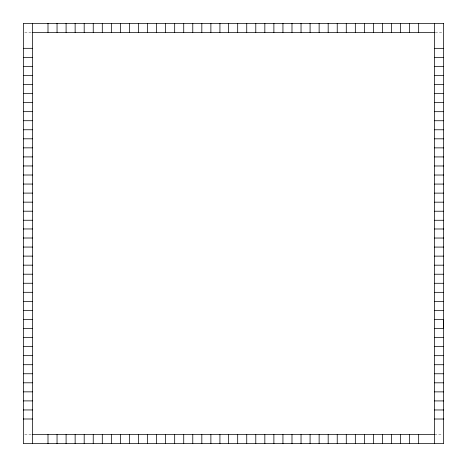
<?xml version="1.0" encoding="UTF-8"?>
<svg xmlns="http://www.w3.org/2000/svg" width="467" height="467" viewBox="0 0 467 467"><rect width="100%" height="100%" fill="white"/><g stroke="black" fill="none" stroke-linecap="round" stroke-linejoin="round"><path stroke-width="0.35" stroke-dasharray="2.33 1.75" d="M24.751 32.398L31.715 32.398M435.285 32.416L442.249 32.398M24.751 434.584L32.41 434.584M434.59 434.584L442.249 434.584"/><path stroke-width="0.7" d="M443.638 328.359L443.638 319.311M32.41 32.369L434.59 32.398M23.362 48.317L32.41 48.317M434.59 48.34L443.638 48.34M23.362 57.365L32.41 57.365M434.59 57.388L443.638 57.388M23.362 66.419L32.41 66.419M434.59 66.437L443.638 66.437M23.362 75.467L32.41 75.467M434.59 75.485L443.638 75.485M23.362 84.515L32.41 84.515M434.59 84.533L443.638 84.533M23.362 93.563L32.41 93.563M434.59 93.581L443.638 93.581M23.362 102.612L32.41 102.612M434.59 102.635L443.638 102.635M23.362 111.66L32.41 111.66M434.59 111.683L443.638 111.683M23.362 120.714L32.41 120.714M434.59 120.731L443.638 120.731M23.362 129.762L32.41 129.762M434.59 129.779L443.638 129.779M23.362 138.81L32.41 138.81M434.59 138.827L443.638 138.827M23.362 147.858L32.41 147.858M434.59 147.876L443.638 147.876M23.362 156.906L32.41 156.906M434.59 156.93L443.638 156.93M23.362 165.954L32.41 165.954M434.59 165.978L443.638 165.978M23.362 175.008L32.41 175.008M434.59 175.026L443.638 175.026M23.362 184.056L32.41 184.056M434.59 184.074L443.638 184.074M23.362 193.105L32.41 193.105M434.59 193.122L443.638 193.122M23.362 202.153L32.41 202.153M434.59 202.17L443.638 202.17M23.362 211.201L32.41 211.201M434.59 211.224L443.638 211.224M23.362 220.249L32.41 220.249M434.59 220.272L443.638 220.272M23.362 228.964L32.41 228.964M434.59 228.988L443.638 228.988M23.362 238.012L32.41 238.012M434.59 238.036L443.638 238.036M23.362 247.066L32.41 247.066M434.59 247.084L443.638 247.084M23.362 256.114L32.41 256.114M434.59 256.132L443.638 256.132M23.362 265.163L32.41 265.163M434.59 265.18L443.638 265.18M23.362 274.211L32.41 274.211M434.59 274.228L443.638 274.228M23.362 283.259L32.41 283.259M434.59 283.282L443.638 283.282M23.362 292.307L32.41 292.307M434.59 292.33L443.638 292.33M23.362 301.361L32.41 301.361M434.59 301.378L443.638 301.378M23.362 310.409L32.41 310.409M434.59 310.427L443.638 310.427M23.362 319.457L32.41 319.457M434.59 319.475L443.638 319.475M23.362 328.505L32.41 328.505M434.59 328.523L443.638 328.523M23.362 337.553L32.41 337.553M434.59 337.577L443.638 337.577M23.362 346.602L32.41 346.602M434.59 346.625L443.638 346.625M23.362 355.656L32.41 355.656M434.59 355.673L443.638 355.673M23.362 364.704L32.41 364.704M434.59 364.721L443.638 364.721M23.362 373.752L32.41 373.752M434.59 373.769L443.638 373.769M23.362 382.8L32.41 382.8M434.59 382.817L443.638 382.817M23.362 391.848L32.41 391.848M434.59 391.871L443.638 391.871M23.362 400.896L32.41 400.896M434.59 400.919L443.638 400.919M23.362 409.95L32.41 409.95M434.59 409.968L443.638 409.968M23.362 418.998L32.41 418.998M434.59 419.016L443.638 419.016M32.41 434.602L434.59 434.584M434.59 23.35L434.59 443.65M418.671 23.35L418.671 32.398M418.671 434.584L418.671 443.632M409.623 23.35L409.623 32.398M409.623 434.584L409.623 443.632M400.575 23.35L400.575 32.398M400.575 434.584L400.575 443.632M391.527 23.35L391.527 32.398M391.527 434.584L391.527 443.632M382.473 23.35L382.473 32.398M382.473 434.584L382.473 443.632M373.425 23.35L373.425 32.398M373.425 434.584L373.425 443.632M364.377 23.35L364.377 32.398M364.377 434.584L364.377 443.632M355.329 23.35L355.329 32.398M355.329 434.584L355.329 443.632M346.281 23.35L346.281 32.398M346.281 434.584L346.281 443.632M337.232 23.35L337.232 32.398M337.232 434.584L337.232 443.632M328.178 23.35L328.178 32.398M328.178 434.584L328.178 443.632M319.13 23.35L319.13 32.398M319.13 434.584L319.13 443.632M310.082 23.35L310.082 32.398M310.082 434.584L310.082 443.632M301.034 23.35L301.034 32.398M301.034 434.584L301.034 443.632M291.986 23.35L291.986 32.398M291.986 434.584L291.986 443.632M282.938 23.35L282.938 32.398M282.938 434.584L282.938 443.632M273.884 23.35L273.884 32.398M273.884 434.584L273.884 443.632M264.836 23.35L264.836 32.398M264.836 434.584L264.836 443.632M255.788 23.35L255.788 32.398M255.788 434.584L255.788 443.632M246.739 23.35L246.739 32.398M246.739 434.584L246.739 443.632M237.691 23.35L237.691 32.398M237.691 434.584L237.691 443.632M228.643 23.35L228.643 32.398M228.643 434.584L228.643 443.632M219.928 23.35L219.928 32.398M219.928 434.584L219.928 443.632M210.88 23.35L210.88 32.398M210.88 434.584L210.88 443.632M201.826 23.35L201.826 32.398M201.826 434.584L201.826 443.632M192.778 23.35L192.778 32.398M192.778 434.584L192.778 443.632M183.729 23.35L183.729 32.398M183.729 434.584L183.729 443.632M174.681 23.35L174.681 32.398M174.681 434.584L174.681 443.632M165.633 23.35L165.633 32.398M165.633 434.584L165.633 443.632M156.585 23.35L156.585 32.398M156.585 434.584L156.585 443.632M147.531 23.35L147.531 32.398M147.531 434.584L147.531 443.632M138.483 23.35L138.483 32.398M138.483 434.584L138.483 443.632M129.435 23.35L129.435 32.398M129.435 434.584L129.435 443.632M120.387 23.35L120.387 32.398M120.387 434.584L120.387 443.632M111.339 23.35L111.339 32.398M111.339 434.584L111.339 443.632M102.291 23.35L102.291 32.398M102.291 434.584L102.291 443.632M93.237 23.35L93.237 32.398M93.237 434.584L93.237 443.632M84.188 23.35L84.188 32.398M84.188 434.584L84.188 443.632M75.14 23.35L75.14 32.398M75.14 434.584L75.14 443.632M66.092 23.35L66.092 32.398M66.092 434.584L66.092 443.632M57.044 23.35L57.044 32.398M57.044 434.584L57.044 443.632M47.996 23.35L47.996 32.398M47.996 434.584L47.996 443.632M32.41 23.35L32.41 443.632M443.638 23.35L23.362 23.35L23.362 443.632L443.638 443.65L443.638 23.35"/></g></svg>
